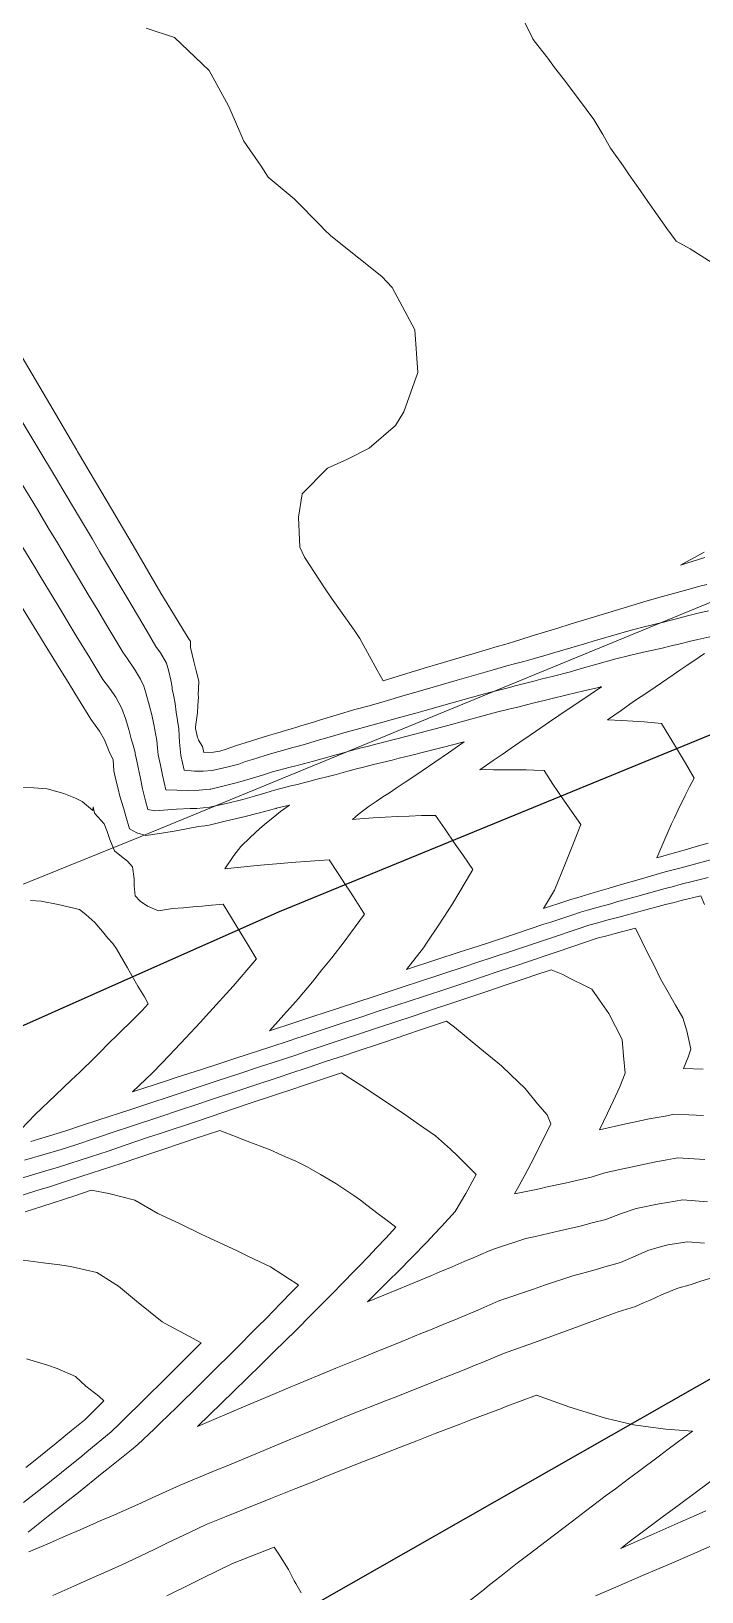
# Model space of a CAD drawing. Header units: inches. Extents: x 11351264 to 11356330, y 6702313 to 6706468.
# Drawn here: x 11354918.4 to 11355125.2, y 6705141.4 to 6705622.3 of the extents above; entities that cross this region are included whole.
import ezdxf

# ---------------------------------------------------------------- set-up
doc = ezdxf.new("R2010")
doc.units = ezdxf.units.IN
doc.header["$MEASUREMENT"] = 0
doc.layers.add('Shumate_Contours_clip1', color=7, linetype='Continuous', lineweight=0)
doc.layers.add('Shumate_Parcels_clip1', color=7, linetype='Continuous', lineweight=0)
doc.layers.add('Shumate_Streets_clip1', color=7, linetype='Continuous')

msp = doc.modelspace()

# ---------------------------------------------------------------- linework, layer by layer
at = {"layer": 'Shumate_Contours_clip1'}
for points, elevation in [([(11355069.63, 6705626.95), (11355073.15, 6705619.9), (11355073.55, 6705619.28), (11355077.73, 6705613.92), (11355079.84, 6705611.12), (11355082.45, 6705607.74), (11355087.17, 6705601.44), (11355091.88, 6705595.06), (11355094.71, 6705590.47), (11355097.04, 6705586.25), (11355100.94, 6705580.81), (11355102.82, 6705578.01), (11355106.36, 6705573.04), (11355108.57, 6705569.77), (11355111.78, 6705565.26), (11355114.44, 6705561.52), (11355117.28, 6705557.52), (11355121.61, 6705555.2), (11355130.68, 6705549.49)], 1390), ([(11354953.86, 6705623.22), (11354962.57, 6705620.3), (11354973.31, 6705610.18), (11354979.27, 6705599.22), (11354981.17, 6705595.07), (11354983.97, 6705588.36), (11354989.36, 6705580.64), (11354991.51, 6705577.3), (11354999.51, 6705570.59), (11355000, 6705570.09), (11355007.44, 6705562.56), (11355008.88, 6705561.05), (11355010.84, 6705559.26), (11355019.42, 6705552.36), (11355026.5, 6705546.68), (11355029.74, 6705543.27), (11355036.68, 6705530.22), (11355037.69, 6705517.08), (11355033.29, 6705505.01), (11355030.75, 6705500.77), (11355022.66, 6705493.75), (11355015.94, 6705490.45), (11355009.83, 6705487.59), (11355002, 6705479.75), (11355000.83, 6705472.53), (11355001.24, 6705463.29), (11355002.75, 6705460.21), (11355008.87, 6705450.8), (11355011.05, 6705447.62), (11355018.11, 6705437.6), (11355019.81, 6705435.2), (11355025.13, 6705425.38), (11355026.94, 6705422.15), (11355030.26, 6705423.16), (11355040.6, 6705426.29), (11355042.77, 6705426.92), (11355051.38, 6705429.51), (11355055.34, 6705430.66), (11355062.15, 6705432.7), (11355064.44, 6705433.33), (11355067.15, 6705434.09), (11355072.65, 6705435.86), (11355080.81, 6705438.35), (11355084.59, 6705439.56), (11355094.53, 6705442.58), (11355096.5, 6705443.21), (11355108.37, 6705446.8), (11355113.1, 6705448.08), (11355119.91, 6705449.9), (11355124.66, 6705451.28), (11355126.74, 6705451.84)], 1392), ([(11354915.64, 6705521.84), (11354924.2, 6705507.3), (11354932.54, 6705493.13), (11354932.74, 6705492.81), (11354933.05, 6705492.28), (11354941.52, 6705477.9), (11354949.83, 6705463.76), (11354958.44, 6705449.13), (11354967.16, 6705434.85), (11354967.5, 6705434.32), (11354967.55, 6705432.38), (11354968.62, 6705428.04), (11354969.33, 6705425.15), (11354970.09, 6705422.04), (11354970.13, 6705421.79), (11354969.96, 6705417.77), (11354970.01, 6705417.13), (11354969.85, 6705414.49), (11354969.69, 6705412.3), (11354969.14, 6705407.95), (11354969.11, 6705407.47), (11354969.68, 6705404.65), (11354969.88, 6705404.22), (11354970.05, 6705403.81), (11354971.22, 6705401.89), (11354971.71, 6705400.04), (11354974.63, 6705400.08), (11354976.62, 6705400.4), (11354978.6, 6705401.08), (11354981.41, 6705402.08), (11354986.05, 6705403.53), (11354988.31, 6705404.27), (11354991.61, 6705405.29), (11354994.45, 6705406.13), (11354996.86, 6705406.81), (11354999.36, 6705407.54), (11355000, 6705407.74), (11355001.84, 6705408.31), (11355005.22, 6705409.32), (11355007.29, 6705409.96), (11355012.75, 6705411.6), (11355018.2, 6705413.23), (11355022.63, 6705414.45), (11355027.32, 6705415.77), (11355033.72, 6705417.66), (11355039.96, 6705419.48), (11355049.78, 6705422.35), (11355052.67, 6705423.17), (11355060.53, 6705425.44), (11355065.14, 6705426.7), (11355067.48, 6705427.32), (11355070.3, 6705428.07), (11355072.5, 6705428.69), (11355075.83, 6705429.57), (11355079.85, 6705430.8), (11355089.73, 6705433.71), (11355091.68, 6705434.3), (11355103.47, 6705437.74), (11355108.29, 6705438.95), (11355113.04, 6705440.13), (11355118.56, 6705441.54), (11355120.84, 6705442.09), (11355124.08, 6705442.92), (11355127.24, 6705443.68)], 1394), ([(11354910.24, 6705511.05), (11354919.84, 6705494.89), (11354926.52, 6705483.85), (11354928, 6705481.35), (11354932.71, 6705473.48), (11354937.28, 6705465.78), (11354939.52, 6705461.97), (11354945.72, 6705451.5), (11354948.18, 6705447.35), (11354954.17, 6705437.26), (11354956.84, 6705432.72), (11354958.29, 6705430.75), (11354960.11, 6705427.55), (11354960.8, 6705425.38), (11354961.48, 6705422.31), (11354961.88, 6705420.11), (11354961.94, 6705419.52), (11354962.33, 6705417.81), (11354962.79, 6705415.12), (11354963.18, 6705412.5), (11354963.57, 6705409.89), (11354963.98, 6705407.33), (11354963.98, 6705407.28), (11354963.98, 6705407.26), (11354963.99, 6705407.23), (11354964.17, 6705403.18), (11354964.32, 6705401.13), (11354964.53, 6705399.08), (11354965.55, 6705394.57), (11354968.77, 6705394.28), (11354971.41, 6705394.23), (11354974.21, 6705394.49), (11354978.74, 6705395.46), (11354982.43, 6705396.43), (11354984.54, 6705397.27), (11354986.68, 6705397.92), (11354990.55, 6705399.15), (11354992.24, 6705399.66), (11354994.79, 6705400.35), (11354999.49, 6705401.65), (11355000, 6705401.79), (11355003.7, 6705402.82), (11355006.58, 6705403.68), (11355009.6, 6705404.55), (11355012.03, 6705405.27), (11355015.52, 6705406.27), (11355017.47, 6705406.85), (11355022.77, 6705408.27), (11355026.89, 6705409.35), (11355032.05, 6705410.76), (11355037, 6705412.1), (11355039.89, 6705412.92), (11355048.21, 6705415.29), (11355058.94, 6705418.31), (11355065.47, 6705419.99), (11355068.12, 6705420.7), (11355070.52, 6705421.3), (11355073.47, 6705422.05), (11355075.57, 6705422.61), (11355079.09, 6705423.49), (11355084.74, 6705424.93), (11355086.96, 6705425.58), (11355098.68, 6705428.88), (11355102.95, 6705429.9), (11355107.21, 6705430.89), (11355112.98, 6705432.19), (11355115.32, 6705432.74), (11355118.5, 6705433.52), (11355121.77, 6705434.29), (11355124.02, 6705434.83), (11355129.53, 6705436.12)], 1396), ([(11354914.7, 6705484.12), (11354920.32, 6705474.93), (11354923.7, 6705469.29), (11354926.54, 6705464.59), (11354929.24, 6705460.07), (11354932.74, 6705454.22), (11354936.33, 6705448.19), (11354938.94, 6705443.85), (11354941.43, 6705439.71), (11354946.67, 6705430.95), (11354948.16, 6705428.92), (11354950.26, 6705425.73), (11354952.09, 6705422.62), (11354953.11, 6705420.46), (11354953.74, 6705418.45), (11354954.9, 6705414.33), (11354955.59, 6705411.66), (11354956.23, 6705408.63), (11354957.22, 6705403.68), (11354957.39, 6705401.41), (11354957.59, 6705399.36), (11354958.3, 6705396.14), (11354958.96, 6705393), (11354959.97, 6705388.54), (11354963.38, 6705388.46), (11354966.75, 6705388.34), (11354970.26, 6705388.38), (11354973.61, 6705388.73), (11354973.78, 6705388.75), (11354976.32, 6705389.3), (11354981.22, 6705390.56), (11354984.2, 6705391.42), (11354987.68, 6705392.44), (11354990.08, 6705393.16), (11354992.86, 6705394.02), (11354998.26, 6705395.46), (11355000, 6705395.92), (11355002.36, 6705396.54), (11355005.51, 6705397.39), (11355008.05, 6705398.07), (11355011.32, 6705399.02), (11355014, 6705399.76), (11355016.76, 6705400.54), (11355019.81, 6705401.32), (11355022.05, 6705401.91), (11355025.48, 6705402.78), (11355031.16, 6705404.24), (11355036.36, 6705405.61), (11355041.08, 6705406.85), (11355046.87, 6705408.36), (11355057.37, 6705411.26), (11355061.95, 6705412.41), (11355066.53, 6705413.55), (11355068.48, 6705414.02), (11355071.11, 6705414.69), (11355073.56, 6705415.28), (11355076.64, 6705416.02), (11355078.64, 6705416.53), (11355083.73, 6705417.76), (11355088.82, 6705418.98), (11355093.87, 6705420.17), (11355093.99, 6705420.21), (11355094.32, 6705420.28), (11355094.04, 6705420.09), (11355093.95, 6705420.03), (11355090.82, 6705417.93), (11355087.58, 6705415.75), (11355084.35, 6705413.57), (11355081.13, 6705411.38), (11355078.25, 6705409.43), (11355075.63, 6705407.64), (11355072.25, 6705405.34), (11355069.15, 6705403.23), (11355066.41, 6705401.34), (11355063.66, 6705399.44), (11355060.92, 6705397.55), (11355058.82, 6705396.1), (11355056.79, 6705394.7), (11355058.57, 6705394.74), (11355060.95, 6705394.73), (11355064.77, 6705394.73), (11355067.06, 6705394.7), (11355071.06, 6705394.64), (11355073.38, 6705394.6), (11355076.6, 6705394.51), (11355079.33, 6705390.32), (11355082.37, 6705385.72), (11355085.03, 6705382), (11355086.73, 6705379.57), (11355087.94, 6705377.83), (11355085.44, 6705371.59), (11355083.01, 6705365.38), (11355079.77, 6705357.59), (11355076.41, 6705351.98), (11355083.32, 6705354.26), (11355085.17, 6705354.85), (11355086.66, 6705355.29), (11355091.98, 6705356.88), (11355096.35, 6705358.14), (11355099.31, 6705359.02), (11355106.63, 6705361.12), (11355113.96, 6705363.21), (11355118.88, 6705364.53), (11355121.81, 6705365.3), (11355124.51, 6705366.05), (11355130.95, 6705367.77)], 1398), ([(11354914.15, 6705466.04), (11354919.52, 6705457.16), (11354921.21, 6705454.39), (11354926.62, 6705445.41), (11354932.32, 6705435.97), (11354936.46, 6705429.18), (11354940.53, 6705422.47), (11354942.57, 6705419.84), (11354944.56, 6705417.05), (11354946.36, 6705413.61), (11354947.53, 6705410.46), (11354948.52, 6705407.11), (11354949.29, 6705404.26), (11354949.85, 6705402.29), (11354950.46, 6705400.06), (11354950.5, 6705399.65), (11354950.92, 6705397.86), (11354951.44, 6705395.4), (11354952.01, 6705392.5), (11354952.79, 6705388.8), (11354953.66, 6705385.13), (11354954.38, 6705382.51), (11354956.51, 6705382.02), (11354963.2, 6705382.6), (11354967.46, 6705382.77), (11354969.46, 6705382.8), (11354973.36, 6705383.18), (11354978.65, 6705384.29), (11354983.66, 6705385.52), (11354987.33, 6705386.61), (11354990.8, 6705387.63), (11354993.49, 6705388.41), (11354998.89, 6705389.81), (11355000, 6705390.1), (11355004.05, 6705391.14), (11355006.56, 6705391.79), (11355010.03, 6705392.68), (11355012.43, 6705393.3), (11355016.05, 6705394.3), (11355018.31, 6705394.86), (11355021.34, 6705395.63), (11355024.01, 6705396.29), (11355026.63, 6705396.95), (11355029.72, 6705397.71), (11355031.92, 6705398.27), (11355035.43, 6705399.12), (11355040.66, 6705400.46), (11355045.16, 6705401.6), (11355051.98, 6705403.33), (11355047.08, 6705399.97), (11355042.88, 6705397.06), (11355038.69, 6705394.15), (11355035.51, 6705392.05), (11355033.78, 6705390.92), (11355030.95, 6705389.04), (11355028.88, 6705387.62), (11355026.88, 6705386.37), (11355024.76, 6705384.95), (11355022.63, 6705383.52), (11355021.01, 6705382.23), (11355019.3, 6705380.92), (11355017.47, 6705379.43), (11355019.79, 6705379.6), (11355023.92, 6705379.88), (11355027.55, 6705380.08), (11355031.4, 6705380.26), (11355034.98, 6705380.42), (11355038.8, 6705380.57), (11355043.1, 6705380.65), (11355044.52, 6705378.61), (11355045.97, 6705376.49), (11355049.21, 6705371.82), (11355051.72, 6705368.18), (11355054.59, 6705364.03), (11355052.56, 6705360.44), (11355050.34, 6705356.73), (11355048.36, 6705353.45), (11355045.68, 6705349.27), (11355043.96, 6705346.59), (11355040.56, 6705341.61), (11355039.36, 6705339.87), (11355034.17, 6705333.14), (11355043.53, 6705336.21), (11355050.4, 6705338.47), (11355054.27, 6705339.74), (11355059.09, 6705341.33), (11355065, 6705343.28), (11355067.8, 6705344.2), (11355076.52, 6705347.1), (11355078.69, 6705347.8), (11355085.15, 6705349.9), (11355087.81, 6705350.79), (11355089.99, 6705351.4), (11355093.27, 6705352.37), (11355097.12, 6705353.44), (11355099.32, 6705354.07), (11355105.47, 6705355.79), (11355113.97, 6705358.15), (11355116.04, 6705358.68), (11355118.89, 6705359.43), (11355122.63, 6705360.37), (11355127.15, 6705361.51)], 1400), ([(11355125.94, 6705461.76), (11355118.61, 6705457.74), (11355126.18, 6705460.07)], 1390), ([(11354915.42, 6705444.99), (11354919.33, 6705438.66), (11354922.42, 6705433.66), (11354926.28, 6705427.41), (11354930.12, 6705421.16), (11354933.01, 6705416.46), (11354936.8, 6705410.27), (11354939.47, 6705406.63), (11354941.06, 6705403.91), (11354942.52, 6705400.32), (11354943.67, 6705397.75), (11354943.96, 6705394.37), (11354944.55, 6705391.64), (11354945.25, 6705388.81), (11354945.8, 6705386.54), (11354946.86, 6705382.93), (11354947.66, 6705380.41), (11354948.79, 6705376.48), (11354951.05, 6705375.27), (11354953.79, 6705374.45), (11354958.72, 6705375.14), (11354963.11, 6705375.88), (11354970.06, 6705377.2), (11354972.94, 6705377.58), (11354978.24, 6705378.82), (11354980.95, 6705379.51), (11354983.55, 6705380.13), (11354988.86, 6705381.49), (11354993.5, 6705382.68), (11354993.95, 6705382.8), (11354994.11, 6705382.85), (11354998.07, 6705383.85), (11354995.27, 6705381.86), (11354993.41, 6705380.27), (11354990.99, 6705378.32), (11354988.98, 6705376.63), (11354985.97, 6705373.87), (11354983.1, 6705371.05), (11354980.96, 6705368.26), (11354978.15, 6705364.16), (11354981.02, 6705364.46), (11354984.14, 6705364.77), (11354987.1, 6705365.07), (11354990.38, 6705365.39), (11354995.26, 6705365.81), (11354998.74, 6705366.1), (11355000, 6705366.2), (11355002.98, 6705366.43), (11355007.35, 6705366.77), (11355010.36, 6705366.96), (11355013.09, 6705362.78), (11355015.38, 6705359.25), (11355016.67, 6705357.28), (11355018.53, 6705354.41), (11355020.12, 6705351.99), (11355021.24, 6705350.23), (11355016.93, 6705344.37), (11355014.92, 6705341.74), (11355011.09, 6705336.79), (11355008.1, 6705333.05), (11355005.13, 6705329.38), (11355000.74, 6705324.14), (11355000, 6705323.26), (11354999.04, 6705322.13), (11354991.93, 6705314.31), (11355000, 6705316.94), (11355001.9, 6705317.56), (11355005.32, 6705318.69), (11355012.85, 6705321.15), (11355019.44, 6705323.31), (11355023.59, 6705324.67), (11355034.33, 6705328.2), (11355036.94, 6705329.06), (11355045.07, 6705331.74), (11355052.21, 6705334.09), (11355055.8, 6705335.28), (11355060.92, 6705336.98), (11355066.53, 6705338.84), (11355069.65, 6705339.88), (11355078.6, 6705342.84), (11355087.1, 6705345.67), (11355090.41, 6705346.79), (11355093.16, 6705347.54), (11355095.91, 6705348.32), (11355100.5, 6705349.54), (11355104.2, 6705350.53), (11355107.95, 6705351.51), (11355113.98, 6705353.15), (11355116.71, 6705353.82), (11355118.9, 6705354.38), (11355124.97, 6705355.86), (11355126.08, 6705353.2)], 1402), ([(11355126.09, 6705430.57), (11355124.36, 6705429.4), (11355120.62, 6705426.87), (11355118.43, 6705425.38), (11355116.39, 6705423.99), (11355112.76, 6705421.51), (11355110.8, 6705420.17), (11355108.89, 6705418.86), (11355104.2, 6705415.69), (11355100.35, 6705413), (11355096.15, 6705410.05), (11355100.6, 6705409.88), (11355103.99, 6705409.72), (11355107.45, 6705409.5), (11355112.83, 6705408.98), (11355115.38, 6705404.76), (11355117.42, 6705401.37), (11355120.14, 6705396.79), (11355122.89, 6705392.1), (11355121.44, 6705389.44), (11355120.05, 6705386.81), (11355117.95, 6705382.41), (11355116.78, 6705379.86), (11355115.91, 6705378), (11355113.82, 6705373.28), (11355112.27, 6705369.75), (11355111.38, 6705367.57), (11355113.95, 6705368.32), (11355114.51, 6705368.48), (11355120.48, 6705370.19), (11355123.48, 6705371.03), (11355127.19, 6705372.09)], 1396), ([(11354915.12, 6705389.22), (11354919.19, 6705389.15), (11354923.38, 6705388.79), (11354928.48, 6705387.39), (11354932.08, 6705385.99), (11354934.12, 6705384.97), (11354937.4, 6705382.11), (11354937.58, 6705383.31), (11354937.91, 6705381.29), (11354940.93, 6705378.05), (11354941.86, 6705375.72), (11354942.71, 6705373.27), (11354944.07, 6705369.73), (11354946.24, 6705367.98), (11354948.12, 6705366.58), (11354949.71, 6705364.82), (11354950.22, 6705361.08), (11354950.23, 6705358.91), (11354950.44, 6705355.88), (11354952.08, 6705354.22), (11354954.25, 6705352.7), (11354957.68, 6705351.26), (11354962.03, 6705351.93), (11354965.39, 6705352.22), (11354968.26, 6705352.45), (11354971.14, 6705352.69), (11354974.03, 6705352.94), (11354976.57, 6705353.18), (11354977.61, 6705353.27), (11354980.18, 6705349.06), (11354982.75, 6705344.85), (11354985.32, 6705340.64), (11354987.83, 6705336.52), (11354987.89, 6705336.43), (11354987.84, 6705336.36), (11354987.43, 6705335.89), (11354980.66, 6705328.07), (11354973.42, 6705319.98), (11354970.55, 6705316.85), (11354966.11, 6705312.07), (11354961, 6705306.69), (11354958.74, 6705304.34), (11354955.79, 6705301.37), (11354949.69, 6705295.47), (11354960.12, 6705298.84), (11354963.49, 6705299.95), (11354970.99, 6705302.39), (11354976.93, 6705304.33), (11354981.52, 6705305.83), (11354992.04, 6705309.27), (11354998.27, 6705311.31), (11355000, 6705311.88), (11355002.56, 6705312.72), (11355014, 6705316.5), (11355020.66, 6705318.7), (11355025.14, 6705320.18), (11355034.69, 6705323.33), (11355039.73, 6705324.99), (11355046.61, 6705327.26), (11355054.02, 6705329.72), (11355057.33, 6705330.82), (11355062.75, 6705332.62), (11355068.76, 6705334.64), (11355071.5, 6705335.55), (11355078.72, 6705337.98), (11355080.88, 6705338.71), (11355089.08, 6705341.48), (11355092.99, 6705342.81), (11355096.32, 6705343.69), (11355098.53, 6705344.28), (11355104.82, 6705345.91), (11355106.75, 6705341.89), (11355108.5, 6705338.34), (11355110.52, 6705334.42), (11355112.52, 6705330.33), (11355114.85, 6705326.18), (11355117.13, 6705322.23), (11355119.39, 6705318.23), (11355120.63, 6705314.24), (11355121.82, 6705308.62), (11355121.03, 6705306.21), (11355119.59, 6705302.65), (11355125.66, 6705302.44)], 1404), ([(11354918.21, 6705354.46), (11354921.49, 6705354.22), (11354926.77, 6705353.16), (11354933.36, 6705351.61), (11354935.25, 6705350.13), (11354938.02, 6705347.67), (11354940.37, 6705344.92), (11354942.11, 6705342.78), (11354943.55, 6705341.16), (11354944.69, 6705339.53), (11354947.02, 6705335.6), (11354948.17, 6705333.64), (11354949.6, 6705331.07), (11354951.32, 6705328.05), (11354953.34, 6705324.71), (11354954.54, 6705322.63), (11354952.64, 6705320.53), (11354949.58, 6705317.5), (11354945.7, 6705313.65), (11354941.8, 6705309.82), (11354940.13, 6705308.16), (11354937.93, 6705305.97), (11354933.38, 6705301.58), (11354930.74, 6705299.05), (11354925.95, 6705294.48), (11354919.67, 6705288.49), (11354915.32, 6705283.93)], 1406), ([(11354918.33, 6705280.17), (11354921.73, 6705281.17), (11354928.82, 6705283.41), (11354934.55, 6705285.31), (11354939.01, 6705286.74), (11354949.2, 6705290.08), (11354956.82, 6705292.59), (11354959.39, 6705293.44), (11354971.14, 6705297.31), (11354976.13, 6705298.97), (11354982.18, 6705300.95), (11354989.49, 6705303.35), (11354992.7, 6705304.41), (11355000, 6705306.81), (11355003.22, 6705307.87), (11355014.66, 6705311.66), (11355019.33, 6705313.21), (11355026.09, 6705315.46), (11355035.87, 6705318.72), (11355042.53, 6705320.93), (11355048.15, 6705322.79), (11355055.82, 6705325.34), (11355059.27, 6705326.5), (11355064.6, 6705328.3), (11355071.38, 6705330.59), (11355073.4, 6705331.28), (11355078.81, 6705333.11), (11355082.33, 6705331.65), (11355084.83, 6705330.32), (11355089.46, 6705328.01), (11355091.26, 6705327.09), (11355093.71, 6705323.68), (11355096.5, 6705319.57), (11355100.61, 6705311.59), (11355101.1, 6705306.55), (11355101.58, 6705301.24), (11355099.93, 6705297.05), (11355098, 6705292.79), (11355096.16, 6705288.86), (11355093.7, 6705283.74), (11355101.77, 6705285.58), (11355104.29, 6705286.09), (11355109.02, 6705287.13), (11355113.91, 6705288.03), (11355116.28, 6705288.54), (11355121.17, 6705288.38), (11355125.73, 6705288.18)], 1406), ([(11354916.41, 6705274.43), (11354927.62, 6705277.7), (11354932.18, 6705279.16), (11354938.26, 6705281.19), (11354944.66, 6705283.37), (11354948.47, 6705284.64), (11354958.66, 6705288.02), (11354963.58, 6705289.64), (11354970.41, 6705291.91), (11354972.82, 6705292.71), (11354982.16, 6705295.81), (11354988.67, 6705297.99), (11354993.37, 6705299.53), (11355000, 6705301.73), (11355001.96, 6705302.38), (11355003.88, 6705303.01), (11355009.21, 6705304.78), (11355015.32, 6705306.81), (11355018.04, 6705307.72), (11355026.75, 6705310.62), (11355034.53, 6705313.23), (11355038.17, 6705314.45), (11355046.47, 6705317.23), (11355048.96, 6705315.45), (11355056.8, 6705308.9), (11355063.5, 6705303.46), (11355066.28, 6705300.75), (11355070.75, 6705296.46), (11355074.51, 6705291.77), (11355077.56, 6705288.39), (11355078.64, 6705285.61), (11355077.32, 6705282.88), (11355076.23, 6705280.67), (11355073.51, 6705275.29), (11355070.67, 6705269.81), (11355068.9, 6705266.67), (11355067.43, 6705264.03), (11355075.14, 6705265.62), (11355077.51, 6705266.17), (11355083.13, 6705267.36), (11355087.87, 6705268.51), (11355091.09, 6705269.21), (11355095.3, 6705270.51), (11355098.51, 6705271.2), (11355104.82, 6705272.58), (11355110.56, 6705273.83), (11355114.45, 6705274.51), (11355117.83, 6705275.18), (11355126.2, 6705274.66)], 1408), ([(11354914.46, 6705268.59), (11354922.97, 6705271.14), (11354926.8, 6705272.31), (11354937, 6705275.55), (11354942.12, 6705277.24), (11354947.73, 6705279.16), (11354954.58, 6705281.46), (11354957.94, 6705282.58), (11354969.69, 6705286.49), (11354981.44, 6705290.41), (11354985.37, 6705291.73), (11354993.19, 6705294.34), (11355000, 6705296.63), (11355001.13, 6705297.01), (11355004.55, 6705298.14), (11355014.12, 6705301.34), (11355020.37, 6705297.29), (11355026.14, 6705293.5), (11355033.94, 6705288.25), (11355037.83, 6705285.51), (11355043.05, 6705281.9), (11355047.69, 6705277.77), (11355050, 6705275.66), (11355055.69, 6705269.99), (11355052.43, 6705264.16), (11355049.16, 6705258.64), (11355044.95, 6705253.97), (11355042.7, 6705251.62), (11355040.55, 6705249.3), (11355035.72, 6705244.37), (11355031.78, 6705240.35), (11355028.62, 6705237.22), (11355026.89, 6705235.48), (11355022.09, 6705230.73), (11355029.42, 6705233.78), (11355036.95, 6705236.88), (11355041.63, 6705238.82), (11355044.47, 6705240.01), (11355048.19, 6705241.56), (11355051.96, 6705243.17), (11355054.75, 6705244.34), (11355059.44, 6705246.35), (11355061.31, 6705247.13), (11355070.99, 6705250.26), (11355074.31, 6705251), (11355081.3, 6705252.63), (11355087.68, 6705254.1), (11355091.45, 6705255.13), (11355095.58, 6705256.13), (11355100.19, 6705257.88), (11355104.98, 6705259.49), (11355112.05, 6705260.92), (11355114.69, 6705261.34), (11355119.33, 6705262.17), (11355127.01, 6705261.6)], 1410), ([(11354912.47, 6705262.64), (11354921.48, 6705265.45), (11354923.74, 6705266.13), (11354929.9, 6705268.12), (11354936.88, 6705270.37), (11354946.43, 6705273.51), (11354951.94, 6705275.36), (11354957.2, 6705277.13), (11354966.34, 6705280.19), (11354968.96, 6705281.06), (11354976.58, 6705283.61), (11354980.62, 6705282.04), (11354985.05, 6705280.28), (11354992.11, 6705277.58), (11354996.86, 6705275.5), (11355000, 6705274.08), (11355001.51, 6705273.4), (11355003.57, 6705272.39), (11355007.59, 6705270.02), (11355012.33, 6705267.19), (11355017.93, 6705263.52), (11355019.97, 6705262.08), (11355021.94, 6705260.61), (11355025.43, 6705257.94), (11355028.57, 6705255.51), (11355030.84, 6705253.77), (11355027.78, 6705250.43), (11355024.92, 6705247.39), (11355022.42, 6705244.74), (11355019.68, 6705241.88), (11355017.63, 6705239.8), (11355014.89, 6705237), (11355010.9, 6705232.97), (11355008.9, 6705230.93), (11355005.72, 6705227.69), (11355003.77, 6705225.73), (11355001.27, 6705223.2), (11355000, 6705221.95), (11354993.38, 6705215.43), (11354991.09, 6705213.19), (11354989.27, 6705211.41), (11354980.86, 6705203.18), (11354969.71, 6705192.41), (11354984.65, 6705198.75), (11354990.76, 6705201.3), (11354998.51, 6705204.57), (11355000, 6705205.19), (11355010.41, 6705209.51), (11355012.38, 6705210.34), (11355020.58, 6705213.65), (11355023.8, 6705214.95), (11355032.67, 6705218.57), (11355038.59, 6705220.99), (11355041.56, 6705222.18), (11355046.16, 6705224.06), (11355049.55, 6705225.48), (11355053.66, 6705227.2), (11355056.12, 6705228.24), (11355062.68, 6705231.04), (11355073.37, 6705234.71), (11355076.76, 6705235.86), (11355085.41, 6705238.83), (11355092.3, 6705240.63), (11355095.29, 6705241.55), (11355100.13, 6705242.86), (11355104.67, 6705244.83), (11355108.57, 6705246.58), (11355111.38, 6705247.45), (11355114.74, 6705248.38), (11355120.81, 6705249.31), (11355126.03, 6705248.81)], 1412), ([(11354916.57, 6705258.51), (11354921.73, 6705260.12), (11354931.85, 6705263.46), (11354936.91, 6705265.13), (11354942.41, 6705264.16), (11354950.39, 6705262.13), (11354957.48, 6705258.02), (11354964.39, 6705254.76), (11354970.81, 6705251.58), (11354973.5, 6705250.38), (11354981.93, 6705246.51), (11354985.46, 6705244.77), (11354992.18, 6705241.53), (11354996.04, 6705239.12), (11354998.03, 6705237.8), (11355000, 6705236.5), (11355000.84, 6705235.95), (11355000, 6705235.08), (11354998.98, 6705234.02), (11354995.35, 6705230.27), (11354990.95, 6705225.77), (11354988.31, 6705223.14), (11354980.87, 6705215.73), (11354974.35, 6705209.22), (11354971.95, 6705206.83), (11354968.48, 6705203.39), (11354965.18, 6705200.15), (11354963.11, 6705198.15), (11354958.42, 6705193.6), (11354956.32, 6705191.56), (11354951.35, 6705186.85), (11354949.31, 6705185.2), (11354942.19, 6705179.45), (11354940.36, 6705178), (11354932.97, 6705172.07), (11354928.9, 6705168.85), (11354923.71, 6705164.71), (11354917.49, 6705159.8)], 1414), ([(11354915.97, 6705243.65), (11354922.16, 6705242.84), (11354927.29, 6705242.16), (11354930.58, 6705241.65), (11354935.09, 6705240.64), (11354938.64, 6705239.78), (11354945.38, 6705235.65), (11354950.85, 6705230.99), (11354958.77, 6705224.64), (11354960.84, 6705223.52), (11354965.71, 6705220.88), (11354970.84, 6705218.12), (11354965.82, 6705213.09), (11354962.33, 6705209.63), (11354959.05, 6705206.35), (11354954.21, 6705201.58), (11354952.27, 6705199.68), (11354947.96, 6705195.45), (11354945.51, 6705193.08), (11354943.07, 6705190.69), (11354935.63, 6705184.6), (11354934, 6705183.25), (11354927.75, 6705178.2), (11354924.09, 6705175.25), (11354916.07, 6705168.9)], 1416), ([(11354917.67, 6705153.77), (11354924.03, 6705156.47), (11354929.15, 6705158.71), (11354933.48, 6705160.55), (11354940.62, 6705163.68), (11354942.95, 6705164.67), (11354952.43, 6705168.83), (11354955.75, 6705170.34), (11354964.32, 6705174.25), (11354975.7, 6705179.01), (11354978.81, 6705180.27), (11354988.9, 6705184.5), (11354998.52, 6705188.47), (11355000, 6705189.08), (11355002.78, 6705190.24), (11355012.69, 6705194.29), (11355016.68, 6705195.92), (11355027.68, 6705200.29), (11355030.63, 6705201.44), (11355038.69, 6705204.63), (11355043.49, 6705206.49), (11355047.77, 6705208.21), (11355052.47, 6705210.07), (11355055.36, 6705211.23), (11355057.48, 6705212.11), (11355064.05, 6705214.82), (11355074.73, 6705218.67), (11355085.41, 6705222.55), (11355096.08, 6705226.44), (11355099.44, 6705227.72), (11355104.76, 6705229.36), (11355107.27, 6705230.43), (11355109.3, 6705231.31), (11355112.81, 6705232.93), (11355117.83, 6705234.95), (11355121.62, 6705236.06), (11355124.94, 6705237.12), (11355131.26, 6705239.06)], 1414), ([(11354916.96, 6705213.26), (11354923.42, 6705211.22), (11354926.44, 6705210.26), (11354932.07, 6705207.79), (11354935.3, 6705204.75), (11354939.26, 6705201.68), (11354940.84, 6705200.3), (11354939.35, 6705198.83), (11354934.93, 6705194.47), (11354930.87, 6705191.12), (11354926.15, 6705187.26), (11354918.64, 6705181.22), (11354916.8, 6705179.75)], 1418), ([(11354925.12, 6705140.29), (11354931.55, 6705143.14), (11354935.7, 6705144.98), (11354945.21, 6705149.21), (11354948.11, 6705150.61), (11354956.32, 6705154.46), (11354960.27, 6705156.38), (11354967.46, 6705159.78), (11354972.41, 6705162.19), (11354978.52, 6705164.63), (11354983.87, 6705166.8), (11354992.32, 6705170.14), (11354995.37, 6705171.38), (11355000, 6705173.22), (11355006.14, 6705175.66), (11355009.01, 6705176.82), (11355020.94, 6705181.62), (11355024.4, 6705182.95), (11355031.97, 6705185.9), (11355037.36, 6705187.96), (11355043, 6705190.16), (11355050.37, 6705192.96), (11355054.04, 6705194.39), (11355063.41, 6705197.94), (11355064.57, 6705198.39), (11355065.41, 6705198.74), (11355074.26, 6705202.05), (11355084.51, 6705198.29), (11355089.52, 6705196.76), (11355095.53, 6705194.97), (11355104.12, 6705192.83), (11355107.86, 6705192.38), (11355114.14, 6705191.57), (11355122.3, 6705190.88), (11355114.85, 6705185.36), (11355112.17, 6705183.37), (11355105.67, 6705178.55), (11355102.59, 6705176.25), (11355098.56, 6705173.18), (11355095.86, 6705171.17), (11355089.33, 6705166.24), (11355085.33, 6705163.22), (11355077.2, 6705157.06), (11355071.98, 6705153.06), (11355067.92, 6705149.97), (11355063.2, 6705146.25), (11355059.79, 6705143.55), (11355058.2, 6705142.29), (11355050.76, 6705136.5)], 1416), ([(11355133.14, 6705179.31), (11355123.62, 6705172.28), (11355118.3, 6705168.33), (11355115.69, 6705166.39), (11355112.97, 6705164.38), (11355109.26, 6705161.63), (11355107.64, 6705160.43), (11355102.84, 6705156.87), (11355100.22, 6705154.8), (11355102.71, 6705155.89), (11355103.44, 6705156.21), (11355109.46, 6705158.87), (11355116.02, 6705161.77), (11355118.78, 6705162.99), (11355122.57, 6705164.67), (11355126.46, 6705166.37)], 1414), ([(11354960.25, 6705140.17), (11354968.42, 6705144.22), (11354971.46, 6705145.69), (11354980.47, 6705150.16), (11354993.37, 6705155.2), (11354994.75, 6705153.05), (11354997.74, 6705148.26), (11354999.54, 6705144.83), (11355000, 6705144.03), (11355001.7, 6705141.08)], 1418), ([(11355092.47, 6705140.16), (11355097.97, 6705142.58), (11355106.94, 6705146.41), (11355111.3, 6705148.27), (11355115.93, 6705150.27), (11355123.27, 6705153.41), (11355131.03, 6705156.78)], 1416)]:
    msp.add_lwpolyline(points, dxfattribs=dict(at, elevation=elevation))
at = {"layer": 'Shumate_Parcels_clip1'}
msp.add_lwpolyline([(11354905, 6705355), (11354748, 6705606), (11354784, 6705646.5), (11354914, 6705790.5), (11355441, 6705623), (11355457, 6705581.5), (11354952, 6705374)], close=True, dxfattribs=at)
at = {"layer": 'Shumate_Streets_clip1', "color": 4}
msp.add_lwpolyline([(11354498, 6705124), (11354506, 6705129), (11354533, 6705144.5), (11354660, 6705210.5), (11354808, 6705268), (11354951, 6705331.5), (11354995, 6705351), (11355351, 6705497), (11355633, 6705615.5)], dxfattribs=at)
at = {"layer": 'Shumate_Streets_clip1', "color": 2}
msp.add_lwpolyline([(11354615, 6704918.5), (11354908, 6705082), (11355277, 6705292), (11355327, 6705320), (11355330.13, 6705321.76)], dxfattribs=at)

doc.saveas('drawing.dxf')
